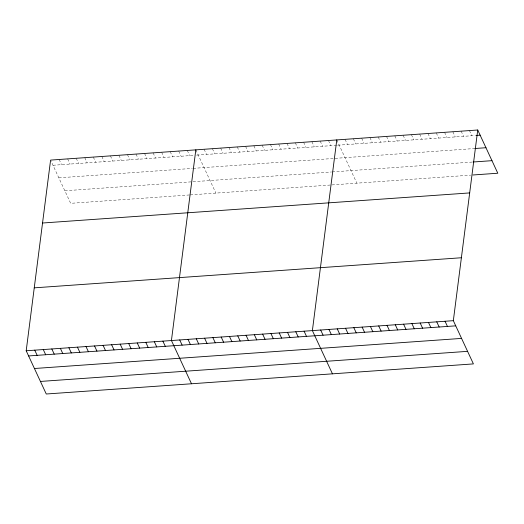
<?xml version="1.0" encoding="UTF-8"?>
<svg xmlns="http://www.w3.org/2000/svg" width="524" height="524" viewBox="0 0 524 524"><rect width="100%" height="100%" fill="white"/><g stroke="black" fill="none" stroke-linecap="round" stroke-linejoin="round"><path stroke-width="0.39" stroke-dasharray="2.62 1.97" d="M52.99 165.263L193.559 155.359M196.664 155.143L336.912 145.259M337.666 145.207L475.609 135.487M58.826 177.826L192.4 168.414M193.179 168.361L473.899 148.58M64.832 190.769L331.417 171.983M332.17 171.931L472.373 162.054M189.485 194.954L70.661 203.325L50.933 160.829M190.258 194.902L330.461 185.024M331.967 184.92L470.663 175.147M469.439 130.581L471.842 135.755M461.146 131.164L463.55 136.338M452.854 131.747L455.258 136.921M444.562 132.336L446.965 137.504M436.276 132.919L438.673 138.087M427.984 133.502L430.381 138.67M419.691 134.085L422.089 139.26M411.399 134.668L413.796 139.843M403.107 135.257L405.511 140.425M394.814 135.84L397.218 141.008M386.522 136.423L388.926 141.591M378.23 137.006L380.634 142.181M369.944 137.589L372.341 142.764M361.652 138.179L364.049 143.347M353.359 138.762L355.757 143.93M345.067 139.345L347.464 144.513M336.775 139.928L356.844 183.164M328.483 140.511L330.886 145.685M320.19 141.094L322.594 146.268M311.898 141.683L314.302 146.851M303.606 142.266L306.009 147.434M295.32 142.849L297.717 148.023M287.028 143.432L289.425 148.606M278.735 144.015L281.133 149.189M270.443 144.604L272.84 149.772M262.151 145.187L264.555 150.355M253.858 145.77L256.262 150.945M245.566 146.353L247.97 151.528M237.274 146.936L239.678 152.111M228.988 147.526L231.385 152.694M220.696 148.109L223.093 153.277M212.403 148.692L214.801 153.859M204.111 149.275L206.508 154.449M195.819 149.857L215.888 193.094M187.278 150.46L189.675 155.635M178.736 151.063L181.134 156.237M170.189 151.665L172.593 156.84M161.647 152.268L164.051 157.436M153.106 152.87L155.504 158.038M144.565 153.473L146.962 158.641M136.017 154.076L138.421 159.244M127.476 154.672L129.88 159.846M118.935 155.274L121.332 160.449M110.394 155.877L112.791 161.051M101.846 156.48L104.25 161.654M93.305 157.082L95.709 162.257M84.764 157.685L87.161 162.853M76.222 158.287L78.62 163.455M67.675 158.89L70.078 164.058M59.133 159.493L61.537 164.66"/><path stroke-width="0.79" d="M477.731 129.998L453.339 320.675L473.408 363.905L46.269 394.002L26.2 350.766L50.592 160.095L477.731 129.998L497.8 173.234L472.923 174.983M195.819 149.857L171.427 340.534L191.496 383.771M336.775 139.928L312.383 330.605L332.452 373.841M476.362 135.434L480.128 135.166M474.652 148.528L485.964 147.729M473.126 162.001L491.971 160.672M42.542 223.014L469.681 192.917M34.25 287.846L461.389 257.749M26.2 350.766L453.339 320.675M28.597 355.94L455.736 325.843M34.433 368.503L461.572 338.406M40.44 381.439L467.578 351.349M445.046 321.258L447.45 326.426M436.754 321.841L439.158 327.009M428.462 322.424L430.866 327.598M420.169 323.007L422.573 328.181M411.884 323.596L414.281 328.764M403.591 324.179L405.989 329.347M395.299 324.762L397.696 329.93M387.007 325.345L389.404 330.52M378.714 325.928L381.118 331.103M370.422 326.511L372.826 331.685M362.13 327.1L364.534 332.268M353.838 327.683L356.241 332.851M345.552 328.266L347.949 333.441M337.26 328.849L339.657 334.024M328.967 329.432L331.365 334.607M320.675 330.022L323.072 335.19M304.09 331.188L306.494 336.362M295.798 331.771L298.202 336.945M287.506 332.354L289.91 337.528M279.22 332.943L281.617 338.111M270.928 333.526L273.325 338.694M262.635 334.109L265.033 339.277M254.343 334.692L256.74 339.866M246.051 335.275L248.448 340.449M237.758 335.864L240.162 341.032M229.466 336.447L231.87 341.615M221.174 337.03L223.578 342.198M212.882 337.613L215.285 342.788M204.596 338.196L206.993 343.371M196.304 338.786L198.701 343.954M188.011 339.369L190.409 344.537M179.719 339.952L182.116 345.12M162.885 341.137L165.283 346.305M154.344 341.74L156.742 346.908M145.796 342.342L148.2 347.51M137.255 342.945L139.659 348.113M128.714 343.548L131.111 348.715M120.173 344.144L122.57 349.318M111.625 344.746L114.029 349.921M103.084 345.349L105.488 350.523M94.543 345.951L96.94 351.126M86.002 346.554L88.399 351.728M77.454 347.157L79.858 352.325M68.913 347.759L71.316 352.927M60.371 348.362L62.769 353.53M51.83 348.964L54.227 354.132M43.282 349.56L45.686 354.735M34.741 350.163L37.145 355.338"/></g></svg>
